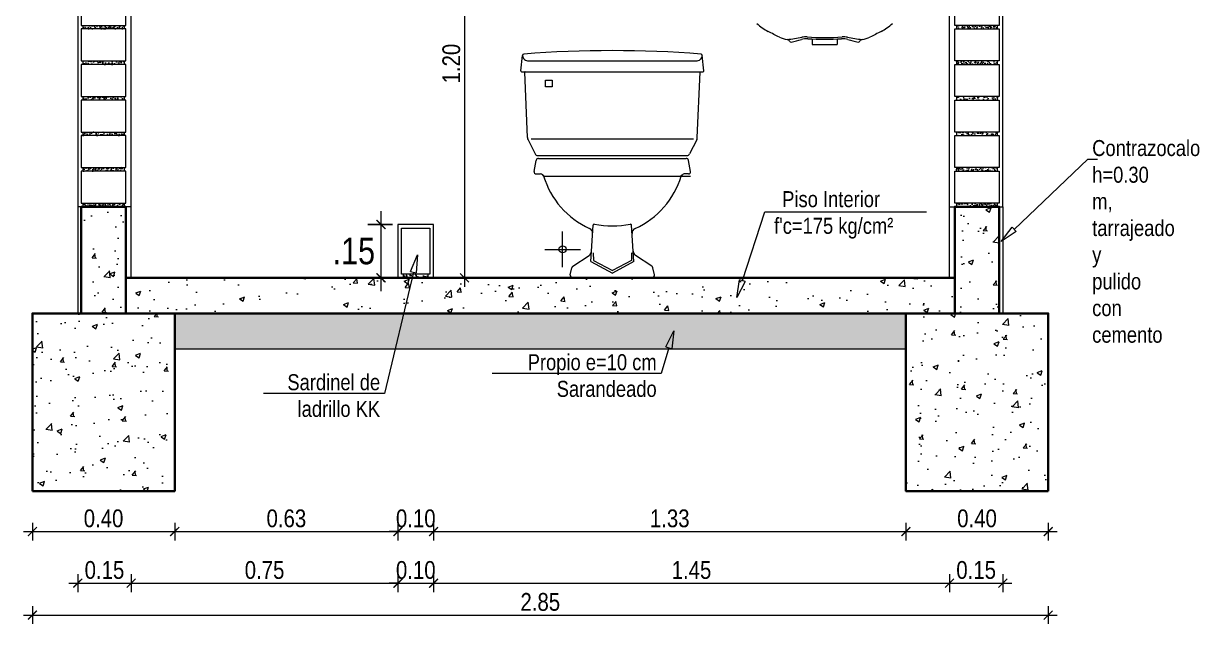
# Model space of a CAD drawing. Header units: metres. Extents: x 116.6 to 157, y -0.9 to 78.1.
# Drawn here: x 117.762 to 121.068, y 67.068 to 68.803 of the extents above; entities that cross this region are included whole.
import ezdxf
from ezdxf import colors
from ezdxf.entities.mleader import LeaderData, LeaderLine
from ezdxf.math import Vec2, Vec3

# ---------------------------------------------------------------- set-up
doc = ezdxf.new("R2010")
doc.units = ezdxf.units.M
doc.layers.get('0').update_dxf_attribs({"color": 253})
doc.layers.get('Defpoints').update_dxf_attribs({"color": 30, "lineweight": 9})
for name, color, linetype, lineweight in [('-Achurado', 251, 'Continuous', 5), ('-Acotado', 251, 'Continuous', 5), ('-Corte', 7, 'Continuous', 35), ('-Ladrillo', 34, 'Continuous', 9), ('-Vista', 148, 'Continuous', 9), ('FIC-2ES_VEREDA', 253, 'Continuous', 5), ('sanitarios', 134, 'Continuous', 15)]:
    doc.layers.add(name, color=color, linetype=linetype, lineweight=lineweight)
doc.layers.add('A_50_CotasExter', color=253, linetype='Continuous')
doc.layers.add('FIC-2ES_COTAS', color=7, linetype='Continuous', lineweight=5, true_color=0x6b006b)
doc.styles.add('-Arial Narrow', font='ARIALN.TTF')
doc.styles.add('COTAS Y DIRECTRIZ', font='ARIALN.TTF')
doc.dimstyles.new('Esc 1_20n', dxfattribs={"dimscale": 0.02, "dimtxt": 2, "dimasz": 1, "dimexe": 1, "dimexo": 1, "dimgap": 0.45, "dimtad": 1, "dimtoh": 1, "dimzin": 3, "dimdsep": 46, "dimtxsty": '-Arial Narrow', "dimblk": 'ARCHTICK', "dimcen": 1, "dimdle": 1, "dimclrd": 252, "dimclre": 252, "dimclrt": 252, "dimadec": 0, "dimazin": 0, "dimtfac": 1, "dimtix": 1, "dimtmove": 1, "dimatfit": 2, "dimldrblk": 'ARCHTICK', "dimfxl": 1, "dimfxlon": 1, "dimtolj": 2, "dimlwd": 5, "dimlwe": 5, "dimarcsym": 0})
doc.dimstyles.new('FIC - CORTE', dxfattribs={"dimtxt": 2, "dimasz": 1, "dimexe": 1.5, "dimexo": 0.625, "dimgap": 0.9, "dimtad": 2, "dimtih": 1, "dimtoh": 1, "dimzin": 4, "dimdsep": 46, "dimtxsty": 'COTAS Y DIRECTRIZ', "dimblk": 'ARCHTICK', "dimcen": 0.9, "dimdle": 1.5, "dimclrd": 256, "dimclre": 256, "dimclrt": 7, "dimadec": 0, "dimazin": 0, "dimtfac": 1, "dimtix": 1, "dimtmove": 2, "dimatfit": 3, "dimfxl": 1, "dimlwd": 5, "dimarcsym": 0})

# ---------------------------------------------------------------- blocks, each defined once
blk = doc.blocks.new('_ArchTick')
at = {"color": 0, "linetype": 'ByBlock', "const_width": 0.15}
blk.add_lwpolyline([(-0.5, -0.5), (0.5, 0.5)], dxfattribs=at)
blk = doc.blocks.new('*D85')
at = {"layer": 'Defpoints', "color": 0, "transparency": 16777216}
for p in [(118.7672, 68.2381), (118.8148, 68.2381), (118.8148, 68.0881)]:
    blk.add_point(p, dxfattribs=at)
at = {"layer": 'FIC-2ES_COTAS', "lineweight": 5, "transparency": 16777216}
blk.add_line((118.7672, 68.0506), (118.7672, 68.2756), dxfattribs=at)
at = {"layer": 'FIC-2ES_COTAS', "lineweight": -2, "transparency": 16777216}
for p, q in [((118.7992, 68.2381), (118.7297, 68.2381)), ((118.7992, 68.0881), (118.7297, 68.0881))]:
    blk.add_line(p, q, dxfattribs=at)
at = {"layer": 'FIC-2ES_COTAS', "lineweight": 5, "transparency": 16777216, "xscale": 0.025, "yscale": 0.025, "zscale": 0.025}
for p, rotation in [((118.7672, 68.2381), 89.99989381602272), ((118.7672, 68.0881), 269.9998938160227)]:
    blk.add_blockref('_ArchTick', p, dxfattribs=dict(at, rotation=rotation))
at = {"layer": 'FIC-2ES_COTAS', "color": 250, "transparency": 16777216, "insert": (118.6907, 68.1631), "char_height": 0.075, "attachment_point": 5, "style": 'COTAS Y DIRECTRIZ'}
blk.add_mtext('.15', dxfattribs=at)
blk = doc.blocks.new('Ladrillo de Canto')
at = {"layer": '-Achurado', "ltscale": 0.009}
h = blk.add_hatch(dxfattribs=at)
h.set_pattern_fill('AR-CONC', color=256, scale=0.0001)
h.paths.add_polyline_path([(0.0575, 0.01), (-0.0575, 0.01), (-0.0575, 0), (0.0575, 0)])
at = {"layer": '-Ladrillo', "lineweight": 5}
for p, q in [((-0.0625, 0.1), (0.0625, 0.1)), ((-0.0625, 0.01), (-0.0625, 0.1)), ((0.0625, 0.1), (0.0625, 0.01)), ((0.0625, 0.01), (-0.0625, 0.01))]:
    blk.add_line(p, q, dxfattribs=at)
blk.add_lwpolyline([(0.0575, 0.01), (-0.0575, 0.01), (-0.0575, 0), (0.0575, 0)], close=True, dxfattribs=at)
blk = doc.blocks.new('*U635')
at = {"layer": '-Acotado', "xscale": -1}
blk.add_blockref('Ladrillo de Canto', (0, -0.05), dxfattribs=at)
blk = doc.blocks.new('*U636')
at = {"layer": '-Acotado', "color": 0, "linetype": 'ByBlock', "lineweight": -2, "transparency": 16777216}
for p in [(0, 1.9), (0, 1.8)]:
    blk.add_blockref('*U635', p, dxfattribs=at)
at = {"layer": '-Acotado', "color": 0, "linetype": 'ByBlock', "lineweight": -2}
for p in [(0, 1.7), (0, 1.6), (0, 1.5), (0, 1.4), (0, 1.3), (0, 1.2), (0, 1.1), (0, 1), (0, 0.9), (0, 0.8), (0, 0.7), (0, 0.6), (0, 0.5), (0, 0.4), (0, 0.3), (0, 0.2), (0, 0.1), (0, 0)]:
    blk.add_blockref('*U635', p, dxfattribs=at)
blk = doc.blocks.new('*U639')
at = {"layer": '-Acotado', "xscale": -1}
blk.add_blockref('Ladrillo de Canto', (0, -0.05), dxfattribs=at)
blk = doc.blocks.new('*U640')
at = {"layer": '-Acotado', "color": 0, "linetype": 'ByBlock', "lineweight": -2, "transparency": 16777216}
for p in [(0, 1.9), (0, 1.8)]:
    blk.add_blockref('*U639', p, dxfattribs=at)
at = {"layer": '-Acotado', "color": 0, "linetype": 'ByBlock', "lineweight": -2}
for p in [(0, 1.7), (0, 1.6), (0, 1.5), (0, 1.4), (0, 1.3), (0, 1.2), (0, 1.1), (0, 1), (0, 0.9), (0, 0.8), (0, 0.7), (0, 0.6), (0, 0.5), (0, 0.4), (0, 0.3), (0, 0.2), (0, 0.1), (0, 0)]:
    blk.add_blockref('*U639', p, dxfattribs=at)
blk = doc.blocks.new('_ClosedBlank')
at = {"color": 0, "linetype": 'ByBlock', "lineweight": -2}
for p, q in [((-1, 0.167), (0, 0)), ((-1, 0.167), (-1, -0.167)), ((0, 0), (-1, -0.167))]:
    blk.add_line(p, q, dxfattribs=at)
blk = doc.blocks.new('*D641')
at = {"layer": 'A_50_CotasExter', "color": 252, "lineweight": 5, "transparency": 16777216}
for p, q in [((117.7873, 67.3993), (117.7873, 67.3493)), ((118.1873, 67.3993), (118.1873, 67.3493)), ((117.7623, 67.3743), (118.2123, 67.3743))]:
    blk.add_line(p, q, dxfattribs=at)
at = {"layer": 'Defpoints', "color": 0, "transparency": 16777216}
for p in [(117.7873, 68.0881), (118.1873, 67.4881), (118.1873, 67.3743)]:
    blk.add_point(p, dxfattribs=at)
at = {"layer": 'A_50_CotasExter', "color": 252, "lineweight": 5, "transparency": 16777216, "xscale": 0.025, "yscale": 0.025, "zscale": 0.025, "rotation": 180}
blk.add_blockref('_ArchTick', (117.7873, 67.3743), dxfattribs=at)
at = {"layer": 'A_50_CotasExter', "color": 252, "lineweight": 5, "transparency": 16777216, "xscale": 0.025, "yscale": 0.025, "zscale": 0.025}
blk.add_blockref('_ArchTick', (118.1873, 67.3743), dxfattribs=at)
at = {"layer": 'A_50_CotasExter', "color": 252, "transparency": 16777216, "insert": (117.9873, 67.4111), "char_height": 0.05, "attachment_point": 5, "style": '-Arial Narrow'}
blk.add_mtext('\\A2;0.40', dxfattribs=at)
blk = doc.blocks.new('*D642')
at = {"layer": 'A_50_CotasExter', "color": 252, "lineweight": 5, "transparency": 16777216}
for p, q in [((118.1873, 67.3993), (118.1873, 67.3493)), ((118.8148, 67.3993), (118.8148, 67.3493)), ((118.1623, 67.3743), (118.8398, 67.3743))]:
    blk.add_line(p, q, dxfattribs=at)
at = {"layer": 'Defpoints', "color": 0, "transparency": 16777216}
for p in [(118.8148, 68.2381), (118.1873, 67.4881), (118.8148, 67.3743)]:
    blk.add_point(p, dxfattribs=at)
at = {"layer": 'A_50_CotasExter', "color": 252, "lineweight": 5, "transparency": 16777216, "xscale": 0.025, "yscale": 0.025, "zscale": 0.025, "rotation": 180}
blk.add_blockref('_ArchTick', (118.1873, 67.3743), dxfattribs=at)
at = {"layer": 'A_50_CotasExter', "color": 252, "lineweight": 5, "transparency": 16777216, "xscale": 0.025, "yscale": 0.025, "zscale": 0.025}
blk.add_blockref('_ArchTick', (118.8148, 67.3743), dxfattribs=at)
at = {"layer": 'A_50_CotasExter', "color": 252, "transparency": 16777216, "insert": (118.5011, 67.4111), "char_height": 0.05, "attachment_point": 5, "style": '-Arial Narrow'}
blk.add_mtext('\\A2;0.63', dxfattribs=at)
blk = doc.blocks.new('*D643')
at = {"layer": 'A_50_CotasExter', "color": 252, "lineweight": 5, "transparency": 16777216}
for p, q in [((118.8148, 67.3993), (118.8148, 67.3493)), ((118.9148, 67.3993), (118.9148, 67.3493)), ((118.8148, 67.3743), (118.7898, 67.3743)), ((118.8148, 67.3743), (118.9148, 67.3743)), ((118.9148, 67.3743), (118.9398, 67.3743))]:
    blk.add_line(p, q, dxfattribs=at)
at = {"layer": 'Defpoints', "color": 0, "transparency": 16777216}
for p in [(118.8148, 68.2381), (118.9148, 68.2381), (118.9148, 67.3743)]:
    blk.add_point(p, dxfattribs=at)
at = {"layer": 'A_50_CotasExter', "color": 252, "lineweight": 5, "transparency": 16777216, "xscale": 0.025, "yscale": 0.025, "zscale": 0.025}
blk.add_blockref('_ArchTick', (118.8148, 67.3743), dxfattribs=at)
at = {"layer": 'A_50_CotasExter', "color": 252, "lineweight": 5, "transparency": 16777216, "xscale": 0.025, "yscale": 0.025, "zscale": 0.025, "rotation": 180}
blk.add_blockref('_ArchTick', (118.9148, 67.3743), dxfattribs=at)
at = {"layer": 'A_50_CotasExter', "color": 252, "transparency": 16777216, "insert": (118.8648, 67.4111), "char_height": 0.05, "attachment_point": 5, "style": '-Arial Narrow'}
blk.add_mtext('\\A2;0.10', dxfattribs=at)
blk = doc.blocks.new('*D644')
at = {"layer": 'A_50_CotasExter', "color": 252, "lineweight": 5, "transparency": 16777216}
for p, q in [((118.9148, 67.3993), (118.9148, 67.3493)), ((120.2423, 67.3993), (120.2423, 67.3493)), ((118.8898, 67.3743), (120.2673, 67.3743))]:
    blk.add_line(p, q, dxfattribs=at)
at = {"layer": 'Defpoints', "color": 0, "transparency": 16777216}
for p in [(118.9148, 68.2381), (120.2423, 67.4881), (120.2423, 67.3743)]:
    blk.add_point(p, dxfattribs=at)
at = {"layer": 'A_50_CotasExter', "color": 252, "lineweight": 5, "transparency": 16777216, "xscale": 0.025, "yscale": 0.025, "zscale": 0.025, "rotation": 180}
blk.add_blockref('_ArchTick', (118.9148, 67.3743), dxfattribs=at)
at = {"layer": 'A_50_CotasExter', "color": 252, "lineweight": 5, "transparency": 16777216, "xscale": 0.025, "yscale": 0.025, "zscale": 0.025}
blk.add_blockref('_ArchTick', (120.2423, 67.3743), dxfattribs=at)
at = {"layer": 'A_50_CotasExter', "color": 252, "transparency": 16777216, "insert": (119.5786, 67.4111), "char_height": 0.05, "attachment_point": 5, "style": '-Arial Narrow'}
blk.add_mtext('\\A2;1.33', dxfattribs=at)
blk = doc.blocks.new('*D645')
at = {"layer": 'A_50_CotasExter', "color": 252, "lineweight": 5, "transparency": 16777216}
for p, q in [((120.2423, 67.3993), (120.2423, 67.3493)), ((120.6423, 67.3993), (120.6423, 67.3493)), ((120.2173, 67.3743), (120.6673, 67.3743))]:
    blk.add_line(p, q, dxfattribs=at)
at = {"layer": 'Defpoints', "color": 0, "transparency": 16777216}
for p in [(120.2423, 67.4881), (120.6423, 67.4881), (120.6423, 67.3743)]:
    blk.add_point(p, dxfattribs=at)
at = {"layer": 'A_50_CotasExter', "color": 252, "lineweight": 5, "transparency": 16777216, "xscale": 0.025, "yscale": 0.025, "zscale": 0.025, "rotation": 180}
blk.add_blockref('_ArchTick', (120.2423, 67.3743), dxfattribs=at)
at = {"layer": 'A_50_CotasExter', "color": 252, "lineweight": 5, "transparency": 16777216, "xscale": 0.025, "yscale": 0.025, "zscale": 0.025}
blk.add_blockref('_ArchTick', (120.6423, 67.3743), dxfattribs=at)
at = {"layer": 'A_50_CotasExter', "color": 252, "transparency": 16777216, "insert": (120.4423, 67.4111), "char_height": 0.05, "attachment_point": 5, "style": '-Arial Narrow'}
blk.add_mtext('\\A2;0.40', dxfattribs=at)
blk = doc.blocks.new('*D646')
at = {"layer": 'A_50_CotasExter', "color": 252, "lineweight": 5, "transparency": 16777216}
for p, q in [((117.7873, 67.1643), (117.7873, 67.1143)), ((120.6423, 67.1643), (120.6423, 67.1143)), ((117.7623, 67.1393), (120.6673, 67.1393))]:
    blk.add_line(p, q, dxfattribs=at)
at = {"layer": 'Defpoints', "color": 0, "transparency": 16777216}
for p in [(117.7873, 68.0881), (120.6423, 68.0881), (120.6423, 67.1393)]:
    blk.add_point(p, dxfattribs=at)
at = {"layer": 'A_50_CotasExter', "color": 252, "lineweight": 5, "transparency": 16777216, "xscale": 0.025, "yscale": 0.025, "zscale": 0.025, "rotation": 180}
blk.add_blockref('_ArchTick', (117.7873, 67.1393), dxfattribs=at)
at = {"layer": 'A_50_CotasExter', "color": 252, "lineweight": 5, "transparency": 16777216, "xscale": 0.025, "yscale": 0.025, "zscale": 0.025}
blk.add_blockref('_ArchTick', (120.6423, 67.1393), dxfattribs=at)
at = {"layer": 'A_50_CotasExter', "color": 252, "transparency": 16777216, "insert": (119.2148, 67.1761), "char_height": 0.05, "attachment_point": 5, "style": '-Arial Narrow'}
blk.add_mtext('\\A2;2.85', dxfattribs=at)
blk = doc.blocks.new('*D647')
at = {"layer": 'A_50_CotasExter', "color": 252, "lineweight": 5, "transparency": 16777216}
for p, q in [((117.8898, -0.859), (118.0898, -0.859)), ((117.9148, -0.834), (117.9148, -0.884)), ((118.0648, -0.834), (118.0648, -0.884))]:
    blk.add_line(p, q, dxfattribs=at)
at = {"layer": 'Defpoints', "color": 0, "transparency": 16777216}
for p in [(118.0648, 68.0881), (117.9148, 0), (118.0648, -0.859)]:
    blk.add_point(p, dxfattribs=at)
at = {"layer": 'A_50_CotasExter', "color": 252, "lineweight": 5, "transparency": 16777216, "xscale": 0.025, "yscale": 0.025, "zscale": 0.025}
for p, rotation in [((117.9148, -0.859), 179.9999992229524), ((118.0648, -0.859), 359.9999992229523)]:
    blk.add_blockref('_ArchTick', p, dxfattribs=dict(at, rotation=rotation))
at = {"layer": 'A_50_CotasExter', "color": 252, "transparency": 16777216, "insert": (117.9898, -0.8223), "char_height": 0.05, "attachment_point": 5, "rotation": 360, "style": '-Arial Narrow'}
blk.add_mtext('\\A2;0.15', dxfattribs=at)
blk = doc.blocks.new('*D648')
at = {"layer": 'A_50_CotasExter', "color": 252, "lineweight": 5, "transparency": 16777216}
for p, q in [((118.0398, 67.2291), (118.8398, 67.2291)), ((118.0648, 67.2541), (118.0648, 67.2041)), ((118.8148, 67.2541), (118.8148, 67.2041))]:
    blk.add_line(p, q, dxfattribs=at)
at = {"layer": 'Defpoints', "color": 0, "transparency": 16777216}
for p in [(118.0648, 68.0881), (118.8148, 68.0881), (118.8148, 67.2291)]:
    blk.add_point(p, dxfattribs=at)
at = {"layer": 'A_50_CotasExter', "color": 252, "lineweight": 5, "transparency": 16777216, "xscale": 0.025, "yscale": 0.025, "zscale": 0.025}
for p, rotation in [((118.0648, 67.2291), 179.9999992229524), ((118.8148, 67.2291), 359.9999992229523)]:
    blk.add_blockref('_ArchTick', p, dxfattribs=dict(at, rotation=rotation))
at = {"layer": 'A_50_CotasExter', "color": 252, "transparency": 16777216, "insert": (118.4398, 67.2659), "char_height": 0.05, "attachment_point": 5, "rotation": 360, "style": '-Arial Narrow'}
blk.add_mtext('\\A2;0.75', dxfattribs=at)
blk = doc.blocks.new('*D649')
at = {"layer": 'A_50_CotasExter', "color": 252, "lineweight": 5, "transparency": 16777216}
for p, q in [((118.8148, 67.2291), (118.7898, 67.2291)), ((118.8148, 67.2541), (118.8148, 67.2041)), ((118.8148, 67.2291), (118.9148, 67.2291)), ((118.9148, 67.2541), (118.9148, 67.2041)), ((118.9148, 67.2291), (118.9398, 67.2291))]:
    blk.add_line(p, q, dxfattribs=at)
at = {"layer": 'Defpoints', "color": 0, "transparency": 16777216}
for p in [(118.8148, 68.0881), (118.9148, 68.0881), (118.9148, 67.2291)]:
    blk.add_point(p, dxfattribs=at)
at = {"layer": 'A_50_CotasExter', "color": 252, "lineweight": 5, "transparency": 16777216, "xscale": 0.025, "yscale": 0.025, "zscale": 0.025}
for p, rotation in [((118.8148, 67.2291), 359.9999992229523), ((118.9148, 67.2291), 179.9999992229524)]:
    blk.add_blockref('_ArchTick', p, dxfattribs=dict(at, rotation=rotation))
at = {"layer": 'A_50_CotasExter', "color": 252, "transparency": 16777216, "insert": (118.8648, 67.2659), "char_height": 0.05, "attachment_point": 5, "rotation": 360, "style": '-Arial Narrow'}
blk.add_mtext('\\A2;0.10', dxfattribs=at)
blk = doc.blocks.new('*D650')
at = {"layer": 'A_50_CotasExter', "color": 252, "lineweight": 5, "transparency": 16777216}
for p, q in [((118.8898, 67.2291), (120.3898, 67.2291)), ((118.9148, 67.2541), (118.9148, 67.2041)), ((120.3648, 67.2541), (120.3648, 67.2041))]:
    blk.add_line(p, q, dxfattribs=at)
at = {"layer": 'Defpoints', "color": 0, "transparency": 16777216}
for p in [(118.9148, 68.0881), (120.3648, 68.0881), (120.3648, 67.2291)]:
    blk.add_point(p, dxfattribs=at)
at = {"layer": 'A_50_CotasExter', "color": 252, "lineweight": 5, "transparency": 16777216, "xscale": 0.025, "yscale": 0.025, "zscale": 0.025}
for p, rotation in [((118.9148, 67.2291), 179.9999992229524), ((120.3648, 67.2291), 359.9999992229523)]:
    blk.add_blockref('_ArchTick', p, dxfattribs=dict(at, rotation=rotation))
at = {"layer": 'A_50_CotasExter', "color": 252, "transparency": 16777216, "insert": (119.6398, 67.2659), "char_height": 0.05, "attachment_point": 5, "rotation": 360, "style": '-Arial Narrow'}
blk.add_mtext('\\A2;1.45', dxfattribs=at)
blk = doc.blocks.new('*D651')
at = {"layer": 'A_50_CotasExter', "color": 252, "lineweight": 5, "transparency": 16777216}
for p, q in [((120.3398, 67.2291), (120.5398, 67.2291)), ((120.3648, 67.2541), (120.3648, 67.2041)), ((120.5148, 67.2541), (120.5148, 67.2041))]:
    blk.add_line(p, q, dxfattribs=at)
at = {"layer": 'Defpoints', "color": 0, "transparency": 16777216}
for p in [(120.3648, 68.0881), (120.5148, 68.0881), (120.5148, 67.2291)]:
    blk.add_point(p, dxfattribs=at)
at = {"layer": 'A_50_CotasExter', "color": 252, "lineweight": 5, "transparency": 16777216, "xscale": 0.025, "yscale": 0.025, "zscale": 0.025}
for p, rotation in [((120.3648, 67.2291), 179.9999992229524), ((120.5148, 67.2291), 359.9999992229523)]:
    blk.add_blockref('_ArchTick', p, dxfattribs=dict(at, rotation=rotation))
at = {"layer": 'A_50_CotasExter', "color": 252, "transparency": 16777216, "insert": (120.4398, 67.2659), "char_height": 0.05, "attachment_point": 5, "rotation": 360, "style": '-Arial Narrow'}
blk.add_mtext('\\A2;0.15', dxfattribs=at)
blk = doc.blocks.new('*D742')
at = {"layer": 'A_50_CotasExter', "color": 252, "lineweight": 5, "transparency": 16777216}
for p, q in [((117.8898, 67.2291), (118.0898, 67.2291)), ((117.9148, 67.2541), (117.9148, 67.2041)), ((118.0648, 67.2541), (118.0648, 67.2041))]:
    blk.add_line(p, q, dxfattribs=at)
at = {"layer": 'Defpoints', "color": 0, "transparency": 16777216}
for p in [(117.9148, 68.0881), (118.0648, 68.0881), (118.0648, 67.2291)]:
    blk.add_point(p, dxfattribs=at)
at = {"layer": 'A_50_CotasExter', "color": 252, "lineweight": 5, "transparency": 16777216, "xscale": 0.025, "yscale": 0.025, "zscale": 0.025}
for p, rotation in [((117.9148, 67.2291), 179.9999992229524), ((118.0648, 67.2291), 359.9999992229523)]:
    blk.add_blockref('_ArchTick', p, dxfattribs=dict(at, rotation=rotation))
at = {"layer": 'A_50_CotasExter', "color": 252, "transparency": 16777216, "insert": (117.9898, 67.2659), "char_height": 0.05, "attachment_point": 5, "rotation": 360, "style": '-Arial Narrow'}
blk.add_mtext('\\A2;0.15', dxfattribs=at)
blk = doc.blocks.new('*D828')
at = {"layer": 'Defpoints', "color": 0, "transparency": 16777216}
for p in [(119.0216, 69.2931), (119.0016, 68.0881), (119.0216, 68.0881)]:
    blk.add_point(p, dxfattribs=at)
at = {"layer": 'FIC-2ES_VEREDA', "color": 252, "lineweight": 5, "transparency": 16777216}
for p, q in [((119.0016, 69.3181), (119.0016, 68.0631)), ((119.0016, 69.2931), (118.9766, 69.2931)), ((119.0016, 68.0881), (118.9766, 68.0881))]:
    blk.add_line(p, q, dxfattribs=at)
at = {"layer": 'FIC-2ES_VEREDA', "color": 252, "lineweight": 5, "transparency": 16777216, "xscale": 0.025, "yscale": 0.025, "zscale": 0.025}
for p, rotation in [((119.0016, 69.2931), 90), ((119.0016, 68.0881), 270)]:
    blk.add_blockref('_ArchTick', p, dxfattribs=dict(at, rotation=rotation))
at = {"layer": 'FIC-2ES_VEREDA', "color": 252, "transparency": 16777216, "insert": (118.9649, 68.6906), "char_height": 0.05, "attachment_point": 5, "rotation": 90, "style": '-Arial Narrow'}
blk.add_mtext('\\A2;1.20', dxfattribs=at)

msp = doc.modelspace()

# ---------------------------------------------------------------- hatches: boundary and pattern name
at = {"layer": '-Achurado', "lineweight": 5, "ltscale": 0.009}
h = msp.add_hatch(dxfattribs=at)
h.set_pattern_fill('AR-CONC', color=256, scale=0.0001)
h.set_pattern_definition([(50, (118.86483, 68.088149), (0.0182185, -0.001594), [0.001905, -0.020955]), (355, (118.86483, 68.08815), (-0.003524, 0.019106), [0.001524, -0.016764]), (100.45, (118.866348, 68.088016), (0.014694, 0.017512), [0.001619, -0.017809]), (46.184, (118.86483, 68.09323), (0.027108, -0.004204), [0.002857, -0.031432]), (96.636, (118.86709, 68.09288), (0.02374, 0.024743), [0.002429, -0.026714]), (351.18, (118.86483, 68.09323), (0.02374, 0.024743), [0.002286, -0.025146]), (21, (118.86737, 68.091959), (0.0151614, -0.0102265), [0.001905, -0.020955]), (326, (118.86737, 68.09196), (0.00618, 0.018419), [0.001524, -0.016764]), (71.45, (118.868634, 68.091107), (0.021342, 0.008192), [0.001619, -0.017809]), (37.5, (118.86483, 68.088149), (0.0003089, 0.0084555), [0, -0.0165608, 0, -0.017018, 0, -0.0168275]), (7.5, (118.86483, 68.088149), (0.006682, 0.010018), [0, -0.0097028, 0, -0.0161798, 0, -0.0064135]), (327.5, (118.859166, 68.088149), (0.0135591, -0.0005729), [0, -0.00635, 0, -0.019812, 0, -0.026289]), (317.5, (118.856626, 68.088149), (0.014813, 0.0025426), [0, -0.008255, 0, -0.0131572, 0, -0.018669])])
h.paths.add_polyline_path([(118.8998, 68.0981), (118.8298, 68.0981), (118.8298, 68.0881), (118.8998, 68.0881)])
at = {"layer": '-Achurado', "lineweight": 5}
h = msp.add_hatch(dxfattribs=at)
h.set_pattern_fill('AR-SAND', color=256, scale=0.0005)
h.set_pattern_definition([(37.5, (-5.758902, -0.438358), (-0.0008000156, 0.024470662), [0, -0.019304, 0, -0.02159, 0, -0.0206375]), (7.5, (-5.758902, -0.438358), (0.022476164, 0.035841255), [0, -0.010414, 0, -0.017399, 0, -0.0066675]), (327.5, (-5.774523, -0.438358), (0.0395496185, 7.18592e-05), [0, -0.00635, 0, -0.02286, 0, -0.029845]), (317.5, (-5.774523, -0.438358), (0.038177823, 0.011146466), [0, -0.003175, 0, -0.014986, 0, -0.017145])])
h.paths.add_polyline_path([(120.2423, 67.8881), (120.2423, 67.9881), (118.1873, 67.9881), (118.1873, 67.8881)])
at = {"lineweight": 5, "true_color": 0x636466}
h = msp.add_hatch(dxfattribs=at)
h.set_pattern_fill('AR-CONC', color=251, scale=0.0008)
h.set_pattern_definition([(50, (-1129.10711, -431.18411), (0.145747735, -0.012751268), [0.01524, -0.16764]), (355, (-1129.10711, -431.1841), (-0.028194737, 0.152845476), [0.012192, -0.134112467]), (100.451445, (-1129.09496, -431.18517), (0.117552998, 0.140094202), [0.012952007, -0.142472196]), (46.1842, (-1129.10711, -431.14347), (0.216863233, -0.033633862), [0.02286, -0.25146]), (96.635558, (-1129.08904, -431.14627), (0.189923307, 0.1979409), [0.01942802, -0.213708487]), (351.184151, (-1129.1071, -431.14347), (0.189923307, 0.1979409), [0.018287974, -0.201167786]), (21, (-1129.08679, -431.15363), (0.121291513, -0.081812159), [0.01524, -0.16764]), (326, (-1129.08679, -431.15363), (0.049441623, 0.147350373), [0.012192, -0.134112]), (71.451445, (-1129.07668, -431.16044), (0.170733135, 0.065538215), [0.012952007, -0.14247195]), (37.5, (-1129.10711, -431.184106), (0.0024708826, 0.067644031), [0, -0.1324864, 0, -0.136144, 0, -0.13462]), (7.5, (-1129.10711, -431.184106), (0.05345573, 0.08014446), [0, -0.0776224, 0, -0.1294384, 0, -0.051308]), (327.5, (-1129.152423, -431.184106), (0.1084724761, -0.0045829952), [0, -0.0508, 0, -0.158496, 0, -0.210312]), (317.5, (-1129.17274, -431.18411), (0.118503345, 0.020341193), [0, -0.06604, 0, -0.1052576, 0, -0.149352])])
h.paths.add_polyline_path([(117.9248, 68.2881), (117.9248, 67.9881), (117.7885, 67.9881), (117.7885, 67.4881), (118.1873, 67.4881), (118.1873, 67.9881), (118.0498, 67.9881), (118.0498, 68.2881)])
h = msp.add_hatch(dxfattribs=at)
h.set_pattern_fill('AR-CONC', color=251, scale=0.0008)
h.set_pattern_definition([(50, (-1127.449, -431.18411), (0.145747735, -0.012751268), [0.01524, -0.16764]), (355, (-1127.449, -431.1841), (-0.028194737, 0.152845476), [0.012192, -0.134112467]), (100.451445, (-1127.43686, -431.18517), (0.117552998, 0.140094202), [0.012952007, -0.142472196]), (46.1842, (-1127.449, -431.14347), (0.216863233, -0.033633862), [0.02286, -0.25146]), (96.635558, (-1127.43093, -431.14627), (0.189923307, 0.1979409), [0.01942802, -0.213708487]), (351.184151, (-1127.449, -431.14347), (0.189923307, 0.1979409), [0.018287974, -0.201167786]), (21, (-1127.42868, -431.15363), (0.121291513, -0.081812159), [0.01524, -0.16764]), (326, (-1127.42868, -431.15363), (0.049441623, 0.147350373), [0.012192, -0.134112]), (71.451445, (-1127.41857, -431.16044), (0.170733135, 0.065538215), [0.012952007, -0.14247195]), (37.5, (-1127.449, -431.184106), (0.0024708826, 0.067644031), [0, -0.1324864, 0, -0.136144, 0, -0.13462]), (7.5, (-1127.449, -431.184106), (0.05345573, 0.08014446), [0, -0.0776224, 0, -0.1294384, 0, -0.051308]), (327.5, (-1127.494315, -431.184106), (0.1084724761, -0.0045829952), [0, -0.0508, 0, -0.158496, 0, -0.210312]), (317.5, (-1127.51463, -431.18411), (0.118503345, 0.020341193), [0, -0.06604, 0, -0.1052576, 0, -0.149352])])
h.paths.add_polyline_path([(120.5048, 68.2881), (120.5048, 67.9881), (120.6411, 67.9881), (120.6411, 67.4881), (120.2423, 67.4881), (120.2423, 67.9881), (120.3798, 67.9881), (120.3798, 68.2881)])
h = msp.add_hatch(dxfattribs=at)
h.set_pattern_fill('AR-CONC', color=251, scale=0.0008)
h.set_pattern_definition([(50, (-5.7589, -0.43836), (0.14574774, -0.01275127), [0.01524, -0.16764]), (355, (-5.7589, -0.43836), (-0.02819474, 0.15284548), [0.012192, -0.13411247]), (100.45144, (-5.74676, -0.43942), (0.117553, 0.1400942), [0.012952, -0.1424722]), (46.1842, (-5.7589, -0.39772), (0.21686323, -0.03363386), [0.02286, -0.25146]), (96.63556, (-5.74083, -0.40052), (0.1899233, 0.1979409), [0.01942802, -0.2137085]), (351.18415, (-5.7589, -0.39772), (0.1899233, 0.1979409), [0.01828797, -0.2011678]), (21, (-5.73858, -0.40788), (0.12129151, -0.08181216), [0.01524, -0.16764]), (326, (-5.73858, -0.40788), (0.04944162, 0.14735037), [0.012192, -0.134112]), (71.45144, (-5.72847, -0.4147), (0.17073314, 0.06553822), [0.012952, -0.14247195]), (37.5, (-5.7589, -0.43836), (0.002470883, 0.067644031), [0, -0.1324864, 0, -0.136144, 0, -0.13462]), (7.5, (-5.7589, -0.43836), (0.05345573, 0.08014446), [0, -0.0776224, 0, -0.1294384, 0, -0.051308]), (327.5, (-5.804215, -0.43836), (0.108472476, -0.004582995), [0, -0.0508, 0, -0.158496, 0, -0.210312]), (317.5, (-5.82454, -0.43836), (0.118503345, 0.02034119), [0, -0.06604, 0, -0.1052576, 0, -0.149352])])
h.paths.add_polyline_path([(120.3773, 67.9881), (120.3773, 68.0881), (118.0498, 68.0881), (118.0498, 67.9881)])

# ---------------------------------------------------------------- linework, layer by layer
at = {"layer": '-Achurado'}
msp.add_line((118.1873, 67.8881), (120.2423, 67.8881), dxfattribs=at)
at = {"layer": '-Corte', "ltscale": 0.009}
for p, q in [((118.0498, 68.0881), (120.3773, 68.0881)), ((117.9123, 67.9881), (118.0623, 67.9881)), ((118.1873, 67.9881), (120.2423, 67.9881)), ((120.5173, 67.9881), (120.3673, 67.9881))]:
    msp.add_line(p, q, dxfattribs=at)
for points in [[(117.7873, 67.4881), (118.1873, 67.4881), (118.1873, 67.9881), (118.0498, 67.9881), (118.0498, 68.2881), (117.9248, 68.2881), (117.9248, 67.9881), (117.7873, 67.9881), (117.7873, 67.4881)], [(120.6423, 67.4881), (120.2423, 67.4881), (120.2423, 67.9881), (120.3798, 67.9881), (120.3798, 68.2881), (120.5048, 68.2881), (120.5048, 67.9881), (120.6423, 67.9881), (120.6423, 67.4881)]]:
    msp.add_lwpolyline(points, dxfattribs=at)
at = {"layer": '-Ladrillo', "lineweight": 5}
msp.add_lwpolyline([(118.9048, 68.2281), (118.9048, 68.0981), (118.8248, 68.0981), (118.8248, 68.2281)], close=True, dxfattribs=at)
msp.add_lwpolyline([(118.8298, 68.0981), (118.8298, 68.0881), (118.8998, 68.0881), (118.8998, 68.0981)], dxfattribs=at)
at = {"layer": '-Vista'}
for p, q in [((117.9148, 70.3154), (117.9148, 68.2881)), ((118.0648, 68.2881), (118.0648, 70.3154)), ((120.5148, 68.2881), (120.5148, 70.3147)), ((120.3648, 68.2881), (120.3648, 70.096))]:
    msp.add_line(p, q, dxfattribs=at)
for points in [[(117.9248, 68.2881), (117.9148, 68.2881), (117.9148, 67.9881)], [(118.0648, 68.0881), (118.0648, 68.2881), (118.0498, 68.2881)], [(120.3648, 68.0881), (120.3648, 68.2881), (120.3798, 68.2881)], [(120.5048, 68.2881), (120.5148, 68.2881), (120.5148, 67.9881)], [(118.9148, 68.0881), (118.9148, 68.2381), (118.8148, 68.2381), (118.8148, 68.0881)]]:
    msp.add_lwpolyline(points, dxfattribs=at)
at = {"layer": 'sanitarios'}
for p, q in [((119.979, 68.7591), (119.979, 68.7441)), ((120.049, 68.7591), (120.049, 68.7441)), ((119.979, 68.7441), (120.049, 68.7441)), ((119.1602, 68.6704), (119.1645, 68.7138)), ((119.1802, 68.6981), (119.6545, 68.6981)), ((119.6746, 68.6704), (119.6702, 68.7138)), ((119.1632, 68.6671), (119.6716, 68.6671)), ((119.1787, 68.4824), (119.1709, 68.6661)), ((119.656, 68.4824), (119.6638, 68.6661)), ((119.2294, 68.6251), (119.2294, 68.6436)), ((119.2294, 68.6436), (119.2479, 68.6436)), ((119.2479, 68.6251), (119.2294, 68.6251)), ((119.2479, 68.6436), (119.2479, 68.6251)), ((119.1803, 68.4763), (119.2002, 68.4366)), ((119.1892, 68.4791), (119.6455, 68.4791)), ((119.6544, 68.4763), (119.6346, 68.4366)), ((119.1975, 68.3872), (119.2031, 68.4184)), ((119.2073, 68.4321), (119.6274, 68.4321)), ((119.21, 68.4241), (119.6247, 68.4241)), ((119.6373, 68.3872), (119.6316, 68.4184)), ((119.2034, 68.3801), (119.2156, 68.3801)), ((119.2302, 68.3741), (119.6374, 68.3741)), ((119.6314, 68.3801), (119.6191, 68.3801)), ((119.3571, 68.1341), (119.3632, 68.2363)), ((119.4776, 68.1341), (119.4716, 68.2363)), ((119.2774, 68.1181), (119.2774, 68.2181)), ((119.2274, 68.1681), (119.3274, 68.1681)), ((119.3635, 68.1586), (119.3639, 68.1364)), ((119.4712, 68.1586), (119.4708, 68.1364)), ((119.3063, 68.1207), (119.3521, 68.151)), ((119.3571, 68.1341), (119.4174, 68.1015)), ((119.3639, 68.1364), (119.4174, 68.1086)), ((119.4708, 68.1364), (119.4174, 68.1086)), ((119.4776, 68.1341), (119.4174, 68.1015)), ((119.5285, 68.1207), (119.4826, 68.151)), ((119.2992, 68.0966), (119.3033, 68.1163)), ((119.5288, 68.0881), (119.306, 68.0881)), ((119.5356, 68.0966), (119.5315, 68.1163))]:
    msp.add_line(p, q, dxfattribs=at)
msp.add_circle((119.2774, 68.1681), 0.01, dxfattribs=at)
for centre, radius, start, end in [((119.9493, 68.9453), 0.1895, 228.5013, 240.2089), ((120.0788, 68.9453), 0.1895, 299.7911, 311.4987), ((117.0565, 63.2098), 6.2345, 63.00137, 63.3272), ((119.9556, 68.9485), 0.1961, 249.4549, 256.1241), ((119.7929, 69.6159), 0.8655, 277.6814, 280.471), ((119.9057, 68.7465), 0.012, 36.8613, 76.1241), ((119.9203, 68.7575), 0.00631, 216.8613, 268.4353), ((119.8656, 69.0254), 0.2797, 281.2461, 287.265), ((119.9634, 68.7106), 0.05, 86.64, 107.265), ((119.9611, 68.7058), 0.06, 86.5017, 100.471), ((120.014, 69.5724), 0.8083, 266.5017, 273.4983), ((120.014, 69.5724), 0.8133, 266.64, 273.36), ((120.0646, 68.7106), 0.05, 72.735, 93.36), ((120.067, 68.7058), 0.06, 79.529, 93.4983), ((120.2352, 69.6159), 0.8655, 259.529, 262.3186), ((120.1625, 69.0254), 0.2797, 252.735, 258.7539), ((120.1078, 68.7575), 0.00631, 271.5647, 323.1387), ((120.1224, 68.7465), 0.012, 103.8759, 143.1387), ((120.0725, 68.9485), 0.1961, 283.8759, 290.5451), ((122.9716, 63.2098), 6.2345, 116.6728, 116.99863), ((119.1685, 68.7134), 0.004, 94.4759, 174.2894), ((119.4174, 65.5343), 3.1928, 85.5241, 94.4759), ((119.6662, 68.7134), 0.004, 5.7106, 85.5241), ((119.1813, 68.7149), 0.0168, 183.6833, 273.6926), ((119.6535, 68.7149), 0.0168, 266.3074, 356.3167), ((119.1632, 68.6701), 0.003, 174.2894, 270), ((119.1719, 68.6661), 0.001, 90, 182.4366), ((119.6628, 68.6661), 0.001, 357.5634, 90), ((119.6716, 68.6701), 0.003, 270, 5.7106), ((119.1937, 68.483), 0.015, 182.4366, 206.5651), ((119.641, 68.483), 0.015, 333.4349, 357.5634), ((119.2073, 68.4401), 0.008, 206.5651, 270), ((119.21, 68.4171), 0.007, 90, 169.6952), ((119.6247, 68.4171), 0.007, 10.3048, 90), ((119.6274, 68.4401), 0.008, 270, 333.4349), ((119.2034, 68.3861), 0.006, 169.6952, 270), ((119.6314, 68.3861), 0.006, 270, 10.3048), ((119.2134, 68.368), 0.0124, 29.8813, 79.4105), ((119.2304, 68.3885), 0.0144, 226.6182, 270.887), ((119.4492, 68.4415), 0.2349, 196.649, 245.8175), ((119.3856, 68.4415), 0.2349, 294.1825, 343.351), ((119.6044, 68.3885), 0.0144, 269.113, 313.3818), ((119.6214, 68.368), 0.0124, 100.5895, 150.1187), ((119.3468, 68.2135), 0.015, 356.6335, 65.8175), ((119.3661, 68.2361), 0.003, 78.9143, 176.6335), ((119.4174, 68.4976), 0.2634, 258.9143, 281.0857), ((119.4686, 68.2361), 0.003, 3.3665, 101.0857), ((119.488, 68.2135), 0.015, 114.1825, 183.3665), ((119.3438, 68.1635), 0.015, 303.4468, 356.6335), ((119.4909, 68.1635), 0.015, 183.3665, 236.5532), ((119.3101, 68.1149), 0.007, 123.4468, 168.1579), ((119.5246, 68.1149), 0.007, 11.8421, 56.5532), ((119.306, 68.0951), 0.007, 168.1579, 270), ((119.5288, 68.0951), 0.007, 270, 11.8421)]:
    msp.add_arc(centre, radius, start, end, dxfattribs=at)

# ---------------------------------------------------------------- block references
at = {"layer": '-Acotado'}
msp.add_blockref('*U640', (117.9873, 68.3381), dxfattribs=at)
at = {"layer": '-Acotado', "xscale": -1}
msp.add_blockref('*U636', (120.4423, 68.3381), dxfattribs=at)

# ---------------------------------------------------------------- dimensions: what is measured, and where the dimension line sits
at = {"layer": 'A_50_CotasExter'}
for base, p1, p2, picture, middle in [((118.8148, 67.3743), (118.1873, 67.4881), (118.8148, 68.2381), '*D642', (118.5011, 67.4111)), ((118.9148, 67.3743), (118.8148, 68.2381), (118.9148, 68.2381), '*D643', (118.8648, 67.4111)), ((120.2423, 67.3743), (118.9148, 68.2381), (120.2423, 67.4881), '*D644', (119.5786, 67.4111)), ((118.1873, 67.3743), (117.7873, 68.0881), (118.1873, 67.4881), '*D641', (117.9873, 67.4111)), ((118.0648, -0.859), (117.9148, 0), (118.0648, 68.0881), '*D647', (117.9898, -0.8223)), ((118.0648, 67.2291), (117.9148, 68.0881), (118.0648, 68.0881), '*D742', (117.9898, 67.2659)), ((118.8148, 67.2291), (118.0648, 68.0881), (118.8148, 68.0881), '*D648', (118.4398, 67.2659)), ((118.9148, 67.2291), (118.8148, 68.0881), (118.9148, 68.0881), '*D649', (118.8648, 67.2659)), ((120.3648, 67.2291), (118.9148, 68.0881), (120.3648, 68.0881), '*D650', (119.6398, 67.2659)), ((120.5148, 67.2291), (120.3648, 68.0881), (120.5148, 68.0881), '*D651', (120.4398, 67.2659)), ((120.6423, 67.3743), (120.2423, 67.4881), (120.6423, 67.4881), '*D645', (120.4423, 67.4111))]:
    dim = msp.add_linear_dim(base=base, p1=p1, p2=p2, angle=180, dimstyle='Esc 1_20n', override={"dimscale": 0.025}, dxfattribs=at)
    dim.commit()
    dim.dimension.update_dxf_attribs({"geometry": picture, "text_midpoint": middle})
dim = msp.add_aligned_dim(p1=(117.787332, 68.088149), p2=(120.64233, 68.088149), distance=-0.948805, dimstyle='Esc 1_20n', override={"dimscale": 0.025}, dxfattribs=at)
dim.commit()
dim.dimension.update_dxf_attribs({"geometry": '*D646', "text_midpoint": (119.214831, 67.176123)})
at = {"layer": 'FIC-2ES_COTAS'}
dim = msp.add_aligned_dim(p1=(118.8148, 68.0881), p2=(118.8148, 68.2381), distance=0.0476, dimstyle='FIC - CORTE', override={"dimtxt": 3, "dimclrt": 250}, dxfattribs=at)
dim.commit()
dim.dimension.update_dxf_attribs({"geometry": '*D85', "text_midpoint": (118.6907, 68.1631)})
at = {"layer": 'FIC-2ES_VEREDA'}
dim = msp.add_linear_dim(base=(119.001629349, 68.088149245), p1=(119.021629349, 69.293149237), p2=(119.021629349, 68.088149245), angle=90, dimstyle='Esc 1_20n', override={"dimscale": 0.025}, dxfattribs=at)
dim.commit()
dim.dimension.update_dxf_attribs({"geometry": '*D828', "text_midpoint": (118.9648507, 68.690649241)})

# ---------------------------------------------------------------- leaders
at = {"layer": '-Acotado'}
ml = msp.add_multileader_mtext('Standard', dxfattribs=at)
ml.set_content('Muro interior tarrajeado con\\Pimper. y pulido C:A 1:5,\\Pe=1.5 cm, h=2.10m', color=7, style='-Arial Narrow')
ml.set_leader_properties(color=7, linetype='ByLayer', lineweight=0)
ml.set_arrow_properties(name='CLOSEDBLANK')
ml.build(insert=Vec2(0, 0))
ml.multileader.update_dxf_attribs({"has_dogleg": 0, "text_left_attachment_type": 6, "text_right_attachment_type": 6, "dogleg_length": 0, "arrow_head_size": 0.05, "scale": 0.025})
ctx = ml.context
ctx.base_point, ctx.scale, ctx.char_height, ctx.arrow_head_size, ctx.landing_gap_size, ctx.plane_origin = Vec3(118.7871, 68.9933), 0.025, 0.045, 0.05, 0.0125, Vec3(121.398, 70.9649)
ctx.left_attachment, ctx.right_attachment, ctx.text_align_type = 6, 6, 2
notes = []
notes.append((ctx, [(1, (1, 1, 0), (119.4379, 68.9933), (-1, 0), 0, [(0, [(119.6769, 68.8702)], 0, [])])]))
ctx.mtext.insert, ctx.mtext.alignment, ctx.mtext.flow_direction = Vec3(119.4254, 69.0473), 3, 5
ml = msp.add_multileader_mtext('Standard', dxfattribs=at)
ml.set_content('Contrazocalo h=0.30 m, \\Ptarrajeado y pulido\\Pcon cemento', color=7, style='-Arial Narrow')
ml.set_leader_properties(color=7, linetype='ByLayer', lineweight=0)
ml.set_arrow_properties(name='CLOSEDBLANK')
ml.build(insert=Vec2(0, 0))
ml.multileader.update_dxf_attribs({"has_dogleg": 0, "text_left_attachment_type": 6, "text_right_attachment_type": 6, "dogleg_length": 0, "arrow_head_size": 0.05, "scale": 0.025})
ctx = ml.context
ctx.base_point, ctx.scale, ctx.char_height, ctx.arrow_head_size, ctx.landing_gap_size, ctx.plane_origin = Vec3(120.7535, 68.4216), 0.025, 0.045, 0.05, 0.0125, Vec3(124.0154, 69.2712)
ctx.left_attachment, ctx.right_attachment = 6, 6
notes.append((ctx, [(0, (1, 1, 0), (120.7535, 68.4216), (1, 0), 0, [(0, [(120.5106, 68.1898)], 0, [])])]))
ctx.mtext.insert, ctx.mtext.width, ctx.mtext.flow_direction = Vec3(120.766, 68.4756), 0.573237, 5
ml = msp.add_multileader_mtext('Standard', dxfattribs=at)
ml.set_content("Piso Interior\\P f'c=175 kg/cm²", color=7, style='-Arial Narrow')
ml.set_leader_properties(color=7, linetype='Continuous', lineweight=0)
ml.set_arrow_properties(name='CLOSEDBLANK')
ml.build(insert=Vec2(0, 0))
ml.multileader.update_dxf_attribs({"has_dogleg": 0, "text_left_attachment_type": 6, "text_right_attachment_type": 6, "dogleg_length": 0, "arrow_head_size": 0.05, "scale": 0.025})
ctx = ml.context
ctx.base_point, ctx.scale, ctx.char_height, ctx.arrow_head_size, ctx.landing_gap_size, ctx.plane_origin = Vec3(119.8455, 68.2735), 0.025, 0.045, 0.05, 0.0125, Vec3(120.462, 68.6239)
ctx.left_attachment, ctx.right_attachment, ctx.text_align_type = 6, 6, 1
notes.append((ctx, [(0, (1, 1, 0), (119.8455, 68.2735), (1, 0), 0, [(0, [(119.7672, 68.0327)], 0, [])])]))
ctx.mtext.insert, ctx.mtext.alignment, ctx.mtext.flow_direction = Vec3(120.0323, 68.3318), 2, 5
ml = msp.add_multileader_mtext('Standard', dxfattribs=at)
ml.set_content('Sardinel de\\Pladrillo KK', color=7, style='-Arial Narrow')
ml.set_leader_properties(color=7, linetype='ByLayer', lineweight=0)
ml.set_arrow_properties(name='CLOSEDBLANK')
ml.build(insert=Vec2(0, 0))
ml.multileader.update_dxf_attribs({"has_dogleg": 0, "text_left_attachment_type": 6, "text_right_attachment_type": 6, "dogleg_length": 0, "arrow_head_size": 0.05, "scale": 0.025})
ctx = ml.context
ctx.base_point, ctx.scale, ctx.char_height, ctx.arrow_head_size, ctx.landing_gap_size, ctx.plane_origin = Vec3(118.496, 67.7629), 0.025, 0.045, 0.05, 0.0125, Vec3(119.3841, 68.4988)
ctx.left_attachment, ctx.right_attachment, ctx.text_align_type = 6, 6, 2
notes.append((ctx, [(1, (1, 1, 0), (118.7772, 67.7629), (-1, 0), 0, [(0, [(118.8696, 68.1523)], 0, [])])]))
ctx.mtext.insert, ctx.mtext.alignment, ctx.mtext.flow_direction = Vec3(118.7647, 67.8169), 3, 5
ml = msp.add_multileader_mtext('Standard', dxfattribs=at)
ml.set_content('Propio e=10 cm \\PSarandeado', color=7, style='-Arial Narrow')
ml.set_leader_properties(color=7, linetype='ByLayer', lineweight=0)
ml.set_arrow_properties(name='CLOSEDBLANK')
ml.build(insert=Vec2(0, 0))
ml.multileader.update_dxf_attribs({"has_dogleg": 0, "text_left_attachment_type": 6, "text_right_attachment_type": 6, "dogleg_length": 0, "arrow_head_size": 0.05, "scale": 0.025})
ctx = ml.context
ctx.base_point, ctx.scale, ctx.char_height, ctx.arrow_head_size, ctx.landing_gap_size, ctx.plane_origin = Vec3(119.1742, 67.8192), 0.025, 0.045, 0.05, 0.0125, Vec3(120.2204, 68.5551)
ctx.left_attachment, ctx.right_attachment, ctx.text_align_type = 6, 6, 2
notes.append((ctx, [(1, (1, 1, 0), (119.5544, 67.8192), (-1, 0), 0, [(0, [(119.5905, 67.939)], 0, [])])]))
ctx.mtext.insert, ctx.mtext.alignment, ctx.mtext.flow_direction = Vec3(119.5419, 67.8732), 3, 5
for ctx, leaders in notes:
    for number, flags, end, landing, length, lines in leaders:
        leader = LeaderData()
        leader.index, (leader.has_last_leader_line, leader.has_dogleg_vector, leader.attachment_direction) = number, flags
        leader.last_leader_point, leader.dogleg_vector, leader.dogleg_length = Vec3(end), Vec3(landing), length
        for number, points, colour, breaks in lines:
            line = LeaderLine()
            line.index, line.vertices, line.color, line.breaks = number, Vec3.list(points), colors.encode_raw_color(colour), breaks
            leader.lines.append(line)
        ctx.leaders.append(leader)

doc.saveas('drawing.dxf')
